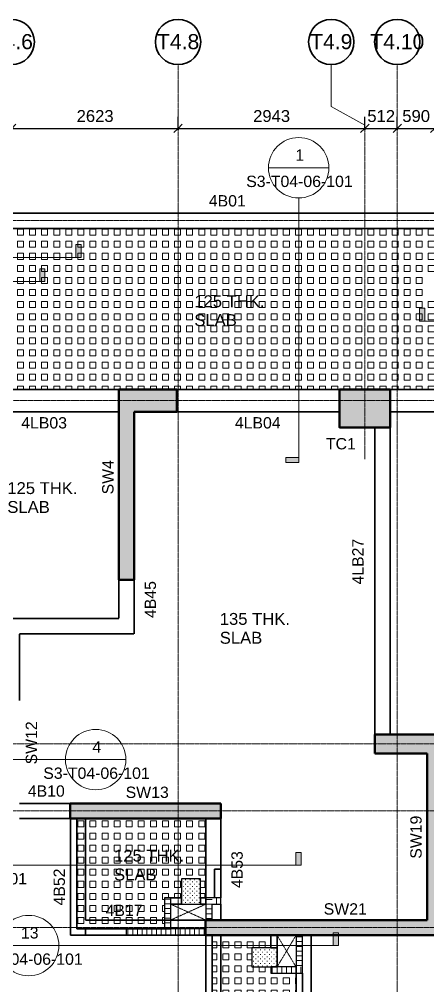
# Model space of a CAD drawing. Header units: millimetres. Extents: x 464749 to 583467, y -95146 to 240958.
# Drawn here: x 476090 to 482526, y 225716 to 240958 of the extents above; entities that cross this region are included whole.
import ezdxf

# ---------------------------------------------------------------- set-up
doc = ezdxf.new("R2010")
doc.units = ezdxf.units.MM
for name, pattern in [('_Grid Line', [45.24375, 38.1, -2.38125, 2.38125, -2.38125]), ('_Hidden 3_32_', [3.571875, 2.38125, -1.190625]), ('_Opening', [6.35, 2.38125, -0.79375, 0.79375, -0.79375, 0.79375, -0.79375])]:
    doc.linetypes.add(name, pattern=pattern)
for name, color, linetype, lineweight in [('A-ANNO-DIMS', 211, 'Continuous', 13), ('A-ANNO-DIMS-75', 211, 'Continuous', 13), ('A-DETL', 90, 'Continuous', 13), ('A-DETL-GENF', 92, 'Continuous', 9), ('A-FLOR', 192, 'Continuous', 35), ('A-FLOR-HDLN', 190, '_Hidden 3_32_', 35), ('A-WALL-IDEN', 211, 'Continuous', 25), ('A-WALL-PATT', 111, 'Continuous', 25), ('G-ANNO-SYMB', 111, 'Continuous', 18), ('G-ANNO-TEXT', 231, 'Continuous', 13), ('I-WALL', 2, 'Continuous', 25), ('S-BEAM', 12, 'Continuous', 35), ('S-BEAM-HDLN', 1, '_Hidden 3_32_', 35), ('S-BEAM-IDEN', 2, 'Continuous', 25), ('S-COLS', 52, 'Continuous', 35), ('S-COLS-IDEN', 171, 'Continuous', 25), ('S-FNDN', 32, 'Continuous', 25), ('S-GRID', 1, 'Continuous', 13), ('S-GRID-IDEN', 1, 'Continuous', 35)]:
    doc.layers.add(name, color=color, linetype=linetype, lineweight=lineweight)
doc.styles.add('Arial', font='arial.ttf', dxfattribs={"height": 178.59375})
doc.styles.add('Arial_1', font='arial.ttf', dxfattribs={"height": 187.5})
doc.styles.add('Arial_3', font='arial.ttf', dxfattribs={"height": 238.125})
doc.dimstyles.new('2_5mm_Arial_-_Tick', dxfattribs={"dimscale": 304.8, "dimtxt": 191.298637, "dimasz": 0.439453, "dimexe": 0.585938, "dimexo": 0.390625, "dimgap": 0.146484, "dimtad": 1, "dimdec": 0, "dimdsep": 46, "dimtxsty": 'Arial_1', "dimblk1": 'OBLIQUE', "dimblk2": 'OBLIQUE', "dimsah": 1, "dimcen": 0.09, "dimdle": 0.390625, "dimazin": 0, "dimtfac": 1, "dimtdec": 4, "dimtix": 1, "dimtmove": 0, "dimatfit": 3, "dimfxl": 1, "dimtvp": 1, "dimtolj": 1, "dimtzin": 0, "dimlwd": 25, "dimlwe": 25, "dimarcsym": 2})
pattern_1 = [(0, (0, 0), (0, 95.25), [95.25, -95.25]), (90, (0, 0), (-95.25, 6e-15), [95.25, -95.25])]
pattern_2 = [(0, (0, 0), (71.438, 71.438), [8.93, -62.508]), (0, (35.72, 35.72), (71.438, 71.438), [8.93, -62.508])]

# ---------------------------------------------------------------- blocks, each defined once
blk = doc.blocks.new('Grid - Circle-1209190-2ND FLOOR')
at = {"layer": 'S-GRID-IDEN'}
blk.add_circle((0, 0), 4.76, dxfattribs=at)
blk = doc.blocks.new('Detail View - 1_16_ x 1_8_-1320089-2ND FLOOR')
at = {"layer": 'G-ANNO-SYMB', "lineweight": 13}
blk.add_hatch(color=256, dxfattribs=at).paths.add_polyline_path([(0, 2.68), (0, 0), (-1.09, 0), (-1.09, 2.68)], flags=0)
for p, q in [((0, 2.68), (-1.09, 2.68)), ((-1.09, 2.68), (-1.09, 0)), ((0, 0), (0, 2.68)), ((-1.09, 0), (0, 0))]:
    blk.add_line(p, q, dxfattribs=at)
blk = doc.blocks.new('Detail View - Circle-1284539-2ND FLOOR')
at = {"layer": 'G-ANNO-SYMB', "lineweight": 13}
for start, end in [(360, 180), (180, 360)]:
    blk.add_arc((-6.35, 0), 6.35, start, end, dxfattribs=at)
blk = doc.blocks.new('DIMBLOCK6-2ND FLOOR')
at = {"layer": 'A-ANNO-DIMS-75', "lineweight": 25}
for p, q in [((475970, 239215), (475970, 239418)), ((478592, 239215), (478592, 239418)), ((475970, 239239), (478592, 239239)), ((475970, 239239), (475970, 239215)), ((478592, 239239), (478592, 239215))]:
    blk.add_line(p, q, dxfattribs=at)
at = {"layer": 'A-ANNO-DIMS-75', "lineweight": 35}
for p, q in [((475970, 239239), (476037, 239306)), ((478592, 239239), (478659, 239306)), ((475970, 239239), (475903, 239172)), ((478592, 239239), (478525, 239172))]:
    blk.add_line(p, q, dxfattribs=at)
at = {"layer": 'A-ANNO-DIMS-75', "color": 0, "lineweight": 25, "insert": (476993, 239527), "char_height": 187.5, "width": 692.21, "attachment_point": 1, "line_spacing_factor": 0.941778, "style": 'Arial_1'}
blk.add_mtext('2623', dxfattribs=at)
blk = doc.blocks.new('_Oblique')
at = {"color": 0, "linetype": 'ByBlock', "lineweight": -2}
blk.add_line((-0.5, -0.5), (0.5, 0.5), dxfattribs=at)
blk = doc.blocks.new('DIMBLOCK7-2ND FLOOR')
at = {"layer": 'A-ANNO-DIMS-75', "lineweight": 25}
for p, q in [((478592, 239215), (478592, 239418)), ((481535, 239215), (481535, 239418)), ((478592, 239239), (481535, 239239)), ((478592, 239239), (478592, 239215)), ((481535, 239239), (481535, 239215))]:
    blk.add_line(p, q, dxfattribs=at)
at = {"layer": 'A-ANNO-DIMS-75', "lineweight": 35}
for p, q in [((478592, 239239), (478659, 239306)), ((481535, 239239), (481602, 239306)), ((478592, 239239), (478525, 239172)), ((481535, 239239), (481468, 239172))]:
    blk.add_line(p, q, dxfattribs=at)
at = {"layer": 'A-ANNO-DIMS-75', "color": 0, "lineweight": 25, "insert": (479775, 239527), "char_height": 187.5, "width": 692.21, "attachment_point": 1, "line_spacing_factor": 0.941778, "style": 'Arial_1'}
blk.add_mtext('2943', dxfattribs=at)
blk = doc.blocks.new('DIMBLOCK8-2ND FLOOR')
at = {"layer": 'A-ANNO-DIMS-75', "lineweight": 25}
for p, q in [((481535, 239215), (481535, 239418)), ((482047, 239215), (482047, 239418)), ((481535, 239239), (482047, 239239)), ((481535, 239239), (481535, 239215)), ((482047, 239239), (482047, 239215))]:
    blk.add_line(p, q, dxfattribs=at)
at = {"layer": 'A-ANNO-DIMS-75', "lineweight": 35}
for p, q in [((481535, 239239), (481602, 239306)), ((482047, 239239), (482114, 239306)), ((481535, 239239), (481468, 239172)), ((482047, 239239), (481980, 239172))]:
    blk.add_line(p, q, dxfattribs=at)
at = {"layer": 'A-ANNO-DIMS-75', "color": 0, "lineweight": 25, "insert": (481575, 239527), "char_height": 187.5, "width": 519.16, "attachment_point": 1, "line_spacing_factor": 0.941778, "style": 'Arial_1'}
blk.add_mtext('512', dxfattribs=at)
blk = doc.blocks.new('DIMBLOCK9-2ND FLOOR')
at = {"layer": 'A-ANNO-DIMS-75', "lineweight": 25}
for p, q in [((482047, 239215), (482047, 239418)), ((482637, 239215), (482637, 239418)), ((482047, 239239), (482637, 239239)), ((482047, 239239), (482047, 239215)), ((482637, 239239), (482637, 239215))]:
    blk.add_line(p, q, dxfattribs=at)
at = {"layer": 'A-ANNO-DIMS-75', "lineweight": 35}
for p, q in [((482047, 239239), (482114, 239306)), ((482637, 239239), (482704, 239306)), ((482047, 239239), (481980, 239172)), ((482637, 239239), (482570, 239172))]:
    blk.add_line(p, q, dxfattribs=at)
at = {"layer": 'A-ANNO-DIMS-75', "color": 0, "lineweight": 25, "insert": (482126, 239527), "char_height": 187.5, "width": 519.16, "attachment_point": 1, "line_spacing_factor": 0.941778, "style": 'Arial_1'}
blk.add_mtext('590', dxfattribs=at)

msp = doc.modelspace()

# ---------------------------------------------------------------- hatches: boundary and pattern name
at = {"layer": 'A-DETL-GENF', "lineweight": 13}
h = msp.add_hatch(dxfattribs=at)
h.set_pattern_fill('FP_91', color=253, style=0, pattern_type=2)
h.set_pattern_definition(pattern_1)
h.paths.add_polyline_path([(482088.2, 235116), (483435.5, 235116), (483435.5, 236590.6), (482534.9, 236590.6), (482534.9, 236890.6), (482834.9, 236890.6), (482834.9, 237661.1), (475910, 237661.1), (475910, 235116), (477691, 235116)], flags=0)
h = msp.add_hatch(dxfattribs=at)
h.set_pattern_fill('FP_91', color=253, style=0, pattern_type=2)
h.set_pattern_definition(pattern_1)
h.paths.add_polyline_path([(477691, 226610.8), (478375.7, 226610.8), (478375.7, 227101.1), (478644.3, 227101.1), (478644.3, 227401.1), (478944.3, 227401.1), (478944.3, 227101.1), (479024.7, 227101.1), (479024.7, 228350.9), (476995, 228350.9), (476995, 226610.8)], flags=0)
at = {"layer": 'A-DETL-GENF', "lineweight": 18}
h = msp.add_hatch(dxfattribs=at)
h.set_pattern_fill('FP_92', style=0, pattern_type=2)
h.set_pattern_definition(pattern_2)
h.paths.add_polyline_path([(478644.3, 227001.1), (478944.3, 227001.1), (478944.3, 227401.1), (478644.3, 227401.1)], flags=0)
at = {"layer": 'A-DETL-GENF', "lineweight": 13}
h = msp.add_hatch(dxfattribs=at)
h.set_pattern_fill('FP_91', color=253, style=0, pattern_type=2)
h.set_pattern_definition(pattern_1)
h.paths.add_polyline_path([(479889.6, 224262.5), (480452.2, 224262.5), (480452.2, 225911.8), (480051.9, 225911.8), (480051.9, 226011.8), (479751.9, 226011.8), (479751.9, 226311.8), (480051.9, 226311.8), (480051.9, 226511.1), (479127.7, 226511.1), (479127.7, 224262.5)], flags=0)
at = {"layer": 'A-DETL-GENF', "lineweight": 18}
h = msp.add_hatch(dxfattribs=at)
h.set_pattern_fill('FP_92', style=0, pattern_type=2)
h.set_pattern_definition(pattern_2)
h.paths.add_polyline_path([(480151.9, 226011.8), (480151.9, 226311.8), (479751.9, 226311.8), (479751.9, 226011.8), (479889.6, 226011.8)], flags=0)
at = {"layer": 'A-WALL-PATT'}
for points in [[(477691, 234769.1), (478570, 234769.1), (478570, 235119.1), (477660, 235119.1), (477660, 234769.1)], [(477691, 232116.5), (477900, 232116.5), (477900, 234769.1), (477660, 234769.1), (477660, 232116.5)], [(481692.1, 229380.1), (482517.1, 229380.1), (482517.1, 229680.1), (481692.1, 229680.1)], [(486057.1, 229380.1), (486057.1, 229680.1), (482517.1, 229680.1), (482517.1, 229380.1), (482757.1, 229380.1)], [(482757.1, 226811.5), (482757.1, 229380.1), (482517.1, 229380.1), (482517.1, 226811.5)], [(476890, 228351.4), (479264.7, 228351.4), (479264.7, 228591.4), (476890, 228591.4)], [(483547.1, 226511.5), (483547.1, 226811.5), (482517.1, 226811.5), (482517.1, 226511.5)], [(482517.1, 226511.5), (482517.1, 226751.5), (479024.7, 226751.5), (479024.7, 226511.5), (482088.2, 226511.5)]]:
    msp.add_hatch(color=9, dxfattribs=at).paths.add_polyline_path(points, flags=0)
at = {"layer": 'A-WALL-PATT', "lineweight": 13}
h = msp.add_hatch(dxfattribs=at)
h.set_pattern_fill('FP_18', color=254, angle=90, style=0, pattern_type=2)
h.set_pattern_definition([(0, (478375.66, 226856.32), (0, 75), [])])
h.paths.add_polyline_path([(478475.7, 226611.5), (478475.7, 227101.1), (478375.7, 227101.1), (478375.7, 226611.5)], flags=0)
h = msp.add_hatch(dxfattribs=at)
h.set_pattern_fill('FP_19', color=254, angle=90, style=0, pattern_type=2)
h.set_pattern_definition([(0, (479027.71, 226926.09), (0, 75), [])])
h.paths.add_polyline_path([(479127.7, 226751.1), (479127.7, 227101.1), (479036.5, 227100.4), (479036.5, 227001.6), (479027.7, 227001.6), (479027.7, 226751.1)], flags=0)
h = msp.add_hatch(dxfattribs=at)
h.set_pattern_fill('FP_88', color=254, angle=90, style=0, pattern_type=2)
h.set_pattern_definition([(90, (479197.71, 227001.11), (-75, 5e-15), [])])
h.paths.add_polyline_path([(479267.7, 227001.1), (479267.7, 227101.1), (479127.7, 227101.1), (479127.7, 227001.1)], flags=0)
h = msp.add_hatch(dxfattribs=at)
h.set_pattern_fill('FP_17', color=254, angle=90, style=0, pattern_type=2)
h.set_pattern_definition([(90, (478401.196, 226511.53), (-75, 5e-15), [])])
h.paths.add_polyline_path([(479027.7, 226511.5), (479027.7, 226611.5), (477774.7, 226610.8), (477774.7, 226511.5), (478790.3, 226511.5)], flags=0)
h = msp.add_hatch(dxfattribs=at)
h.set_pattern_fill('FP_16', color=254, angle=90, style=0, pattern_type=2)
h.set_pattern_definition([(180, (480552.19, 226261.43), (-9e-15, -75), [])])
h.paths.add_polyline_path([(480552.2, 226011.8), (480552.2, 226511.1), (480452.2, 226511.1), (480452.2, 226011.8)], flags=0)
h = msp.add_hatch(dxfattribs=at)
h.set_pattern_fill('FP_15', color=254, angle=90, style=0, pattern_type=2)
h.set_pattern_definition([(90, (480302.27, 225911.79), (-75, 5e-15), [])])
h.paths.add_polyline_path([(480552.7, 225911.8), (480552.2, 226011.8), (480051.9, 226011.8), (480051.9, 225911.8), (480452.2, 225911.8)], flags=0)
at = {"layer": 'S-COLS'}
msp.add_hatch(color=254, dxfattribs=at).paths.add_polyline_path([(481935, 234519.1), (481935, 235119.1), (481135, 235119.1), (481135, 234519.1)], flags=0)

# ---------------------------------------------------------------- linework, layer by layer
at = {"layer": 'A-DETL', "lineweight": 35}
for p, q in [((476895, 226510.4), (476895, 228351.4)), ((479267.7, 227551.1), (479167.7, 227551.1)), ((479167.7, 227551.1), (479167.7, 227101.1)), ((479267.7, 227101.1), (479267.7, 227551.1)), ((479027.7, 227001.1), (479027.7, 227101.1)), ((480552.7, 225911.8), (480552.7, 225411.8))]:
    msp.add_line(p, q, dxfattribs=at)
at = {"layer": 'A-DETL', "lineweight": 25}
for p, q in [((478944.3, 227401.1), (478644.3, 227401.1)), ((478644.3, 227401.1), (478644.3, 227001.1)), ((478944.3, 227001.1), (478944.3, 227401.1)), ((478644.3, 227001.1), (478944.3, 227001.1)), ((480151.9, 226311.8), (479751.9, 226311.8)), ((479751.9, 226311.8), (479751.9, 226011.8)), ((480151.9, 226011.8), (480151.9, 226311.8)), ((479751.9, 226011.8), (480151.9, 226011.8))]:
    msp.add_line(p, q, dxfattribs=at)
at = {"layer": 'A-DETL', "linetype": '_Opening'}
for p, q in [((478475.7, 227001.1), (479027.6, 226751.6)), ((479027.7, 227001.1), (478475.7, 226751.5)), ((480151.9, 226011.8), (480452.2, 226511.1)), ((480151.9, 226511.1), (480452.2, 226011.8))]:
    msp.add_line(p, q, dxfattribs=at)
at = {"layer": 'A-FLOR'}
for p, q in [((477660, 235119.1), (476064, 235119.1)), ((481135, 235119.1), (478570, 235119.1)), ((483435.5, 235119.1), (481935, 235119.1)), ((478570, 234766), (477900, 234766)), ((478570, 234769.1), (478570, 234766)), ((481135, 234516.1), (481135, 234519.1)), ((481935, 234516.1), (481135, 234516.1)), ((481935, 234519.1), (481935, 234516.1)), ((482517.1, 229379.6), (481694.7, 229379.6)), ((476995, 226611.5), (476995, 228350.9)), ((479027.7, 228351.4), (479027.7, 227101.1)), ((478644.3, 227101.1), (478475.7, 227101.1)), ((478475.7, 227001.1), (478644.3, 227001.1)), ((478644.3, 227001.1), (478644.3, 227101.1)), ((479027.7, 227101.1), (478944.3, 227101.1)), ((478944.3, 227101.1), (478944.3, 227001.1)), ((478944.3, 227001.1), (479027.7, 227001.1)), ((476895, 226511.5), (477774.7, 226511.5)), ((477774.7, 226611.5), (476995, 226611.5)), ((479027.7, 226511.5), (479027.7, 224162.5)), ((479127.7, 224262.5), (479127.7, 226511.1)), ((480051.9, 226511.1), (480051.9, 226311.8)), ((480151.9, 226011.8), (480151.9, 226511.5)), ((480452.2, 226511.5), (480452.2, 226511.1)), ((480452.5, 226511.1), (480452.5, 226511.5)), ((483307.1, 226511.1), (480552.2, 226511.1)), ((480051.9, 226311.8), (480151.9, 226311.8)), ((480452.2, 225911.8), (480452.2, 224512.1))]:
    msp.add_line(p, q, dxfattribs=at)
at = {"layer": 'A-FLOR-HDLN'}
for p, q in [((475810, 235118.6), (478570, 235118.6)), ((481935, 235118.6), (483434.9, 235118.6)), ((481694.7, 229379.6), (481694.7, 229680.1)), ((481694.7, 229679.6), (485399.7, 229679.6)), ((476890, 228590.9), (479264.7, 228590.9)), ((476890, 228350.9), (476890, 228351.3)), ((479027.7, 227101.1), (479027.7, 227100.4)), ((479127.8, 226751.1), (482517.1, 226751.1)), ((482517.1, 226751.1), (482517.1, 226751.5)), ((477135, 226610.8), (478475.7, 226610.8)), ((478475.6, 226611.5), (478375.7, 226611.5)), ((478475.7, 226610.8), (478475.7, 226611.5)), ((480452.2, 226011.7), (480452.2, 225911.8))]:
    msp.add_line(p, q, dxfattribs=at)
at = {"layer": 'G-ANNO-SYMB', "lineweight": 13}
for p, q in [((480016.5, 238616.7), (480969, 238616.7)), ((476817.5, 229281.9), (477770, 229281.9)), ((475761, 226348.9), (476713.5, 226348.9))]:
    msp.add_line(p, q, dxfattribs=at)
at = {"layer": 'G-ANNO-SYMB'}
for p, q in [((480492.8, 238140.4), (480492.8, 234048.1)), ((472543.3, 237204.1), (476980.8, 237204.1)), ((474644, 236822.5), (476411.8, 236822.5)), ((482480.2, 236200), (486725.6, 236200)), ((476817.5, 229281.9), (469519.9, 229281.9)), ((475835.4, 227617.3), (480450.4, 227617.3)), ((476713.5, 226348.9), (481037.4, 226348.9))]:
    msp.add_line(p, q, dxfattribs=at)
at = {"layer": 'I-WALL', "color": 50, "lineweight": 30}
for p, q in [((478475.7, 227101.1), (478375.7, 227101.1)), ((478375.7, 227101.1), (478375.7, 226611.5)), ((478475.7, 226611.5), (478475.7, 227101.1)), ((479267.7, 227101.1), (479027.7, 227101.1)), ((479027.7, 227001.6), (479027.7, 226751.1)), ((479127.7, 226751.1), (479127.7, 227001.1)), ((479127.7, 227001.1), (479267.7, 227001.1)), ((479267.7, 227001.1), (479267.7, 227101.1)), ((479027.7, 226751.1), (479127.7, 226751.1)), ((478375.7, 226611.5), (477774.7, 226611.5)), ((477774.7, 226610.8), (477774.7, 226511.5)), ((477774.7, 226511.5), (479027.7, 226511.5)), ((479027.7, 226611.5), (478475.7, 226611.5)), ((479027.7, 226511.5), (479027.7, 226611.5)), ((480452.2, 226511.1), (480452.2, 226011.8)), ((480552.2, 226511.1), (480452.2, 226511.1)), ((480552.2, 226011.8), (480552.2, 226511.1)), ((480452.2, 226011.8), (480051.9, 226011.8)), ((480051.9, 226011.8), (480051.9, 225911.8)), ((480051.9, 225911.8), (480552.7, 225911.8)), ((480552.7, 226011.8), (480552.2, 226011.8)), ((480552.7, 225911.8), (480552.7, 226011.8))]:
    msp.add_line(p, q, dxfattribs=at)
at = {"layer": 'S-BEAM'}
for p, q in [((483434.9, 237900.6), (475310, 237900.6)), ((475910, 237660.6), (482834.8, 237660.6)), ((479024.7, 226751.1), (478475.7, 226751.1)), ((476895, 226511.5), (476895, 226510.4)), ((477135, 226510.4), (476895, 226510.4)), ((477135, 226510.4), (477135, 226511.5)), ((477135, 226511.1), (479027.7, 226511.1))]:
    msp.add_line(p, q, dxfattribs=at)
at = {"layer": 'S-BEAM-HDLN'}
for p, q in [((478570, 235118.6), (481135, 235118.6)), ((475310, 234768.6), (477660, 234768.6)), ((481135, 234768.6), (478570, 234768.6)), ((481935, 234769.1), (484335, 234769.1)), ((481694.7, 229680.1), (481694.7, 234516.1)), ((481934.7, 229680.1), (481934.7, 234516.1)), ((477660, 232116.5), (477660, 231506.2)), ((477900, 232116.5), (477900, 231506.2)), ((477660, 231506.2), (474535, 231506.2)), ((477900, 231506.2), (477900, 231266.2)), ((476089.8, 231266.2), (477900, 231266.2)), ((476089.8, 230216.6), (476089.8, 231266.2)), ((476089.8, 228590.9), (476889.8, 228590.9)), ((476889.8, 228590.9), (476889.8, 228350.9)), ((476089.8, 228350.9), (476889.8, 228350.9)), ((477135, 228350.9), (477135, 226751.1)), ((479027.7, 228350.9), (479267.7, 228350.9)), ((479267.7, 228350.9), (479267.7, 227101.2)), ((479267.7, 227001.1), (479267.7, 226751.5)), ((477135, 226751.1), (478375.7, 226751.1)), ((478375.7, 226751.1), (478475.7, 226751.1)), ((477135, 226511.6), (477135, 226610.8)), ((479267.7, 226511.1), (479267.7, 224262.5)), ((480692.2, 223902.7), (480692.2, 226511.1))]:
    msp.add_line(p, q, dxfattribs=at)
at = {"layer": 'S-COLS', "lineweight": 50}
for p, q in [((481935, 235119.1), (481135, 235119.1)), ((481135, 235119.1), (481135, 235116)), ((481135, 235116), (481135, 234519.1)), ((481935, 235116), (481935, 235119.1)), ((481935, 234519.1), (481935, 235116)), ((481135, 234519.1), (481935, 234519.1))]:
    msp.add_line(p, q, dxfattribs=at)
at = {"layer": 'S-FNDN', "lineweight": 50}
for p, q in [((477660, 235119.1), (477660, 232116.5)), ((478570, 235119.1), (477660, 235119.1)), ((478570, 234769.1), (478570, 235119.1)), ((477900, 232116.5), (477900, 234769.1)), ((477900, 234769.1), (478570, 234769.1)), ((477660, 232116.5), (477900, 232116.5)), ((482517.1, 229680.1), (481692.1, 229680.1)), ((481692.1, 229680.1), (481692.1, 229380.1)), ((486057.1, 229680.1), (482517.1, 229680.1)), ((481692.1, 229380.1), (482517.1, 229380.1)), ((482517.1, 229380.1), (482517.1, 226751.5)), ((479264.7, 228591.4), (476890, 228591.4)), ((476890, 228591.4), (476890, 228351.4)), ((479264.7, 228351.4), (479264.7, 228591.4)), ((476890, 228351.4), (479264.7, 228351.4)), ((482517.1, 226751.5), (479024.7, 226751.5)), ((479024.7, 226751.5), (479024.7, 226511.5)), ((479024.7, 226511.5), (482517.1, 226511.5)), ((482517.1, 226511.5), (483307.1, 226511.5))]:
    msp.add_line(p, q, dxfattribs=at)
at = {"layer": 'S-GRID', "linetype": '_Grid Line', "lineweight": 18}
for p, q in [((478592.3, 213997.8), (478592.3, 240244)), ((482046.7, 213997.8), (482046.7, 240244)), ((481535, 234019), (481535, 239291.5)), ((466406.8, 237784.1), (507392.8, 237784.1)), ((507392.8, 234944.1), (466406.8, 234944.1)), ((466406.8, 229532.6), (507392.8, 229532.6)), ((466406.8, 228474.1), (507392.8, 228474.1)), ((466406.8, 226632.6), (507392.8, 226632.6))]:
    msp.add_line(p, q, dxfattribs=at)
at = {"layer": 'S-GRID', "lineweight": 18}
for p, q in [((481006, 239584), (481006, 240244)), ((481535, 239291.5), (481006, 239584))]:
    msp.add_line(p, q, dxfattribs=at)

# ---------------------------------------------------------------- block references
at = {"layer": 'G-ANNO-SYMB', "lineweight": 13, "extrusion": (0, 0, -1), "xscale": 74.99999999999996, "yscale": 74.99999999999996, "zscale": 74.99999999999996, "rotation": 270.0000000000003}
msp.add_blockref('Detail View - Circle-1284539-2ND FLOOR', (-480492.8, 238140.4), dxfattribs=at)
at = {"layer": 'G-ANNO-SYMB', "lineweight": 13, "extrusion": (0, 0, -1), "xscale": 74.99999999999996, "yscale": 74.99999999999996, "zscale": 74.99999999999996}
for name, p in [('Detail View - 1_16_ x 1_8_-1320089-2ND FLOOR', (-476980.8, 237204.1)), ('Detail View - 1_16_ x 1_8_-1320089-2ND FLOOR', (-476411.8, 236822.5)), ('Detail View - Circle-1284539-2ND FLOOR', (-476817.5, 229281.9)), ('Detail View - 1_16_ x 1_8_-1320089-2ND FLOOR', (-480450.4, 227617.3)), ('Detail View - 1_16_ x 1_8_-1320089-2ND FLOOR', (-481037.4, 226348.9))]:
    msp.add_blockref(name, p, dxfattribs=at)
at = {"layer": 'G-ANNO-SYMB', "lineweight": 13, "xscale": 74.99999999999996, "yscale": 74.99999999999996, "zscale": 74.99999999999996}
for name, p in [('Detail View - 1_16_ x 1_8_-1320089-2ND FLOOR', (482480.2, 236200)), ('Detail View - Circle-1284539-2ND FLOOR', (476713.5, 226348.9))]:
    msp.add_blockref(name, p, dxfattribs=at)
at = {"layer": 'G-ANNO-SYMB', "lineweight": 13, "xscale": 74.99999999999996, "yscale": 74.99999999999996, "zscale": 74.99999999999996, "rotation": 89.99999999999947}
msp.add_blockref('Detail View - 1_16_ x 1_8_-1320089-2ND FLOOR', (480492.8, 234048.1), dxfattribs=at)
at = {"layer": 'S-GRID-IDEN', "xscale": 74.99999999999996, "yscale": 74.99999999999996, "zscale": 74.99999999999996}
for p in [(475969.8, 240601.2), (478592.3, 240601.2), (481006, 240601.2), (482046.7, 240601.2)]:
    msp.add_blockref('Grid - Circle-1209190-2ND FLOOR', p, dxfattribs=at)

# ---------------------------------------------------------------- texts
at = {"layer": 'A-WALL-IDEN', "lineweight": 13, "char_height": 178.59, "attachment_point": 1, "rotation": 90, "style": 'Arial'}
for s, insert, width in [('SW4', (477395.6, 233465.4), 673.417), ('SW12', (476190.6, 229206.1), 841.772), ('SW19', (482252.7, 227718.6), 841.772)]:
    msp.add_mtext(s, dxfattribs=dict(at, insert=insert, width=width))
at = {"layer": 'A-WALL-IDEN', "lineweight": 13, "char_height": 178.59, "width": 841.772, "attachment_point": 1, "style": 'Arial'}
for s, insert in [('SW13', (477765.8, 228855.8)), ('SW21', (480887.3, 227016))]:
    msp.add_mtext(s, dxfattribs=dict(at, insert=insert))
at = {"layer": 'G-ANNO-SYMB', "lineweight": 13, "attachment_point": 1, "style": 'Arial'}
for s, insert, char_height, width in [('1', (480440, 238906.3), 178.6, 168.354), ('S3-T04-06-101', (479666, 238491.9), 178.594, 2044.303), ('4', (477240.9, 229571.5), 178.6, 168.354), ('S3-T04-06-101', (476466.9, 229157.1), 178.594, 2044.303), ('S3-T04-06-101', (474532.3, 227492.5), 178.594, 2044.303), ('13', (476115, 226638.5), 178.59, 336.709), ('S3-T04-06-101', (475410.4, 226224.1), 178.594, 2044.303)]:
    msp.add_mtext(s, dxfattribs=dict(at, insert=insert, char_height=char_height, width=width))
at = {"layer": 'G-ANNO-TEXT', "color": 7, "lineweight": 25, "char_height": 187.5, "attachment_point": 1, "style": 'Arial_1'}
for s, insert, width in [('125 THK.', (478848, 236605.5), 1340.822), ('SLAB', (478848, 236307.9), 805.696), ('125 THK.', (475900.4, 233657.9), 1340.822), ('SLAB', (475900.4, 233360.3), 805.696), ('135 THK.', (479249.3, 231594.8), 1340.822), ('SLAB', (479249.3, 231297.2), 805.696), ('125 THK.', (477582.9, 227861.5), 1340.822), ('SLAB', (477582.9, 227563.8), 805.696)]:
    msp.add_mtext(s, dxfattribs=dict(at, insert=insert, width=width))
at = {"layer": 'S-BEAM-IDEN', "lineweight": 13, "char_height": 178.59, "attachment_point": 1, "style": 'Arial'}
for s, insert, width in [('4B01', (479076.3, 238185.3), 709.493), ('4LB03', (476119.5, 234683.3), 877.848), ('4LB04', (479486.9, 234683.3), 877.848), ('4B10', (476223.5, 228875.6), 709.493), ('4B17', (477449.9, 226993.1), 709.493)]:
    msp.add_mtext(s, dxfattribs=dict(at, insert=insert, width=width))
at = {"layer": 'S-BEAM-IDEN', "lineweight": 13, "char_height": 178.59, "attachment_point": 1, "rotation": 90, "style": 'Arial'}
for s, insert, width in [('4LB27', (481336.6, 232043.6), 877.848), ('4B45', (478064.8, 231515.2), 709.493), ('4B53', (479432.4, 227255.1), 709.493), ('4B52', (476629.6, 226981.1), 709.493)]:
    msp.add_mtext(s, dxfattribs=dict(at, insert=insert, width=width))
at = {"layer": 'S-COLS-IDEN', "lineweight": 13, "insert": (480921.9, 234353.4), "char_height": 178.59, "width": 577.215, "attachment_point": 1, "style": 'Arial'}
msp.add_mtext('TC1', dxfattribs=at)
at = {"layer": 'S-GRID-IDEN', "lineweight": 13, "char_height": 238.12, "attachment_point": 1, "style": 'Arial_3'}
for s, insert, width in [('T4.6', (475637.6, 240725.8), 805.696), ('T4.8', (478260.2, 240725.8), 805.696), ('T4.9', (480673.8, 240725.8), 805.696), ('T4.10', (481622.7, 240725.8), 1028.164)]:
    msp.add_mtext(s, dxfattribs=dict(at, insert=insert, width=width))

# ---------------------------------------------------------------- dimensions: what is measured, and where the dimension line sits
at = {"layer": 'A-ANNO-DIMS', "lineweight": 25}
for base, p1, p2, override, picture, middle in [((478592.3491, 239239.265), (475969.7901, 239333.9786), (478592.3491, 239333.9786), {"dimpost": '<>', "dimfxl": 2622.559007}, 'DIMBLOCK6-2ND FLOOR', (477281.0696, 239379.7098)), ((481535, 239239.3), (478592.3, 239334), (481535, 239334), {"dimpost": '<>', "dimfxl": 2942.623914}, 'DIMBLOCK7-2ND FLOOR', (480063.7, 239379.7)), ((482046.7, 239239.3), (481535, 239334), (482046.7, 239334), {"dimpost": '<>', "dimfxl": 511.734384}, 'DIMBLOCK8-2ND FLOOR', (481790.8, 239379.6)), ((482637.1, 239239.3), (482046.7, 239334), (482637.1, 239334), {"dimpost": '<>', "dimfxl": 590.397393}, 'DIMBLOCK9-2ND FLOOR', (482341.9, 239379.6))]:
    dim = msp.add_linear_dim(base=base, p1=p1, p2=p2, dimstyle='2_5mm_Arial_-_Tick', override=override, dxfattribs=at)
    dim.commit()
    dim.dimension.update_dxf_attribs({"geometry": picture, "text_midpoint": middle})

doc.saveas('drawing.dxf')
